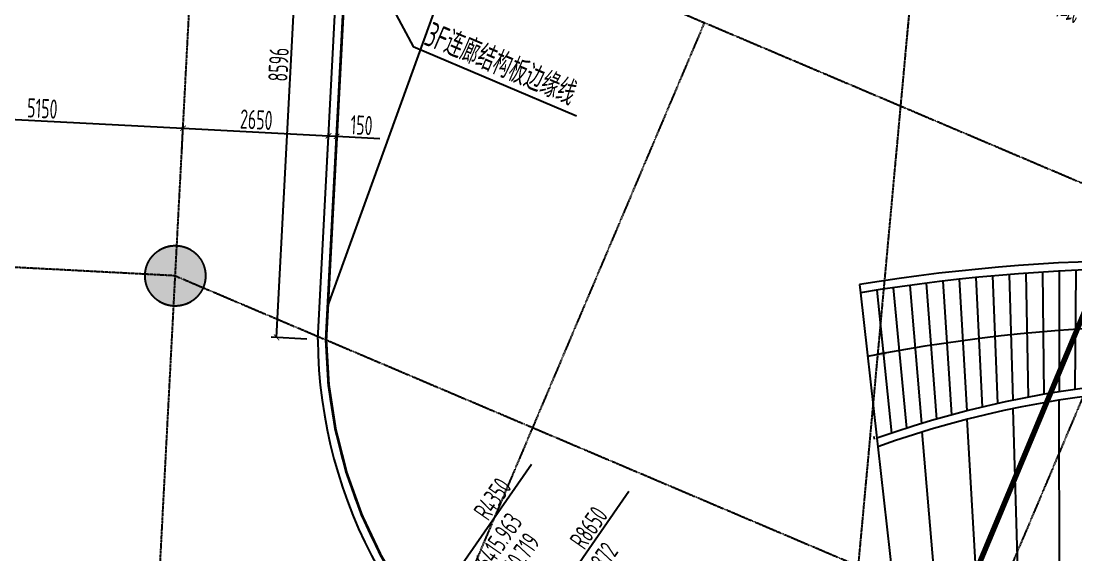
# Model space of a CAD drawing. Extents: x 11778731 to 12007717, y -6694179 to -6363962.
# Drawn here: x 11903912 to 11923105, y -6414858 to -6405151 of the extents above; entities that cross this region are included whole.
import ezdxf
from ezdxf.enums import TextEntityAlignment as Align
from ezdxf.xclip import XClip

# ---------------------------------------------------------------- set-up
doc = ezdxf.new("R2010")
doc.units = 0
doc.header["$LTSCALE"] = 10
doc.header["$MEASUREMENT"] = 0
doc.header["$XCLIPFRAME"] = 0
for name, pattern in [('A3-RG-axis-100$0$CENTER', [2, 1.25, -0.25, 0.25, -0.25]), ('A3-RI-3F$0$$1$CENTER', [2, 1.25, -0.25, 0.25, -0.25]), ('A3-RI-3F$0$DASH', [0.35, 0.25, -0.1]), ('DASHED2', [0.375, 0.25, -0.125])]:
    doc.linetypes.add(name, pattern=pattern)
for name, color, linetype in [('A-CLOD', 200, 'Continuous'), ('A3-RB-3F-100$0$A-DIMS-100', 1, 'Continuous'), ('A3-RG-axis-100$0$A-GRID', 1, 'A3-RG-axis-100$0$CENTER'), ('A3-RI-3F$0$$1$A-GRID', 1, 'A3-RI-3F$0$$1$CENTER'), ('A3-RI-3F$0$A-FLOR-CURT', 55, 'Continuous'), ('A3-RI-3F$0$A-STRS-HRAL', 80, 'Continuous'), ('A3-RI-3F$0$A-SYMB-VOID', 35, 'Continuous'), ('A3-RS-1F$0$A-HATH-GRAY', 8, 'Continuous'), ('A3-RS-1F$0$A-WALL', 7, 'Continuous'), ('A3-RV-3F$0$A-STRS', 50, 'Continuous'), ('A3-RV-3F$0$A-STRS-HRAL', 80, 'Continuous'), ('A3-RV-3F$0$A-SYMB-STRS', 1, 'Continuous'), ('A3-SYMB-3F-100$0$A-SYMB', 4, 'Continuous'), ('A3-SYMB-3F-100$0$A-SYMB-AREA', 4, 'Continuous'), ('A3-SYMB-3F-100$0$A-SYMB-NAME', 4, 'Continuous'), ('A3-SYMB-3F-100$0$A-SYMB-NAME-E', 4, 'Continuous')]:
    doc.layers.add(name, color=color, linetype=linetype)
doc.styles.add('A3-RB-3F-100$0$XD2008', font='xd-hzs.shx', dxfattribs={"width": 0.7, "bigfont": 'xd-hztxt.shx'})
doc.styles.add('A3-SYMB-3F-100$0$ECADI', font='hzs.shx', dxfattribs={"width": 0.7, "bigfont": 'hztxt.shx'})
doc.dimstyles.new('A3-RB-3F-100$0$XD100$0', dxfattribs={"dimscale": 100, "dimtxt": 3.5, "dimasz": 1, "dimexe": 1, "dimexo": 2, "dimgap": 0.5, "dimtad": 1, "dimdec": 0, "dimdsep": 46, "dimtxsty": 'A3-RB-3F-100$0$XD2008', "dimblk1": 'A3-RB-3F-100$0$_ARCHTICK', "dimblk2": 'A3-RB-3F-100$0$_ARCHTICK', "dimsah": 1, "dimcen": 2.5, "dimclrt": 4, "dimaunit": 1, "dimadec": 0, "dimazin": 0, "dimtfac": 1, "dimtdec": 0, "dimtix": 1, "dimtmove": 0, "dimatfit": 3, "dimfxl": 0, "dimtolj": 1, "dimtzin": 0, "dimarcsym": 0})

# ---------------------------------------------------------------- blocks, each defined once
blk = doc.blocks.new('A3-RV-3F')
at = {"layer": 'A3-RV-3F$0$A-STRS'}
for p, q in [((11921889, -6409760), (11921957, -6412046)), ((11922192, -6409737), (11922238, -6411991)), ((11922495, -6409717), (11922520, -6411940)), ((11922799, -6409699), (11922803, -6411893)), ((11923103, -6409684), (11923087, -6411850)), ((11920081, -6409956), (11920295, -6412470)), ((11920381, -6409917), (11920569, -6412389)), ((11920682, -6409880), (11920844, -6412312)), ((11920983, -6409846), (11921120, -6412239)), ((11921285, -6409815), (11921398, -6412171)), ((11921587, -6409786), (11921677, -6412106)), ((11919183, -6410091), (11919483, -6412738)), ((11919482, -6410044), (11919752, -6412645)), ((11919781, -6409999), (11920023, -6412555)), ((11922813, -6417470), (11922803, -6412044)), ((11922132, -6417960), (11921961, -6412199)), ((11921478, -6418474), (11921129, -6412392)), ((11920841, -6418869), (11920308, -6412623)), ((11919500, -6412891), (11920201, -6419071))]:
    blk.add_line(p, q, dxfattribs=at)
at = {"layer": 'A3-RV-3F$0$A-STRS-HRAL'}
for p, q in [((11919166, -6409942), (11919183, -6410091)), ((11919483, -6412738), (11919500, -6412891))]:
    blk.add_line(p, q, dxfattribs=at)
for centre, radius, start, end in [((11924569, -6442902), 33400, 79.3261, 99.3096), ((11924569, -6442902), 33250, 79.3396, 99.3224), ((11925689, -6430166), 18500, 75.3215, 109.6014), ((11925689, -6430166), 18350, 75.7817, 109.7107)]:
    blk.add_arc(centre, radius, start, end, dxfattribs=at)
at = {"layer": 'A3-RV-3F$0$A-SYMB-STRS'}
blk.add_arc((11925079, -6440836), 30144, 79.6639, 101.0253, dxfattribs=at)
at = {"layer": 'A3-RV-3F$0$A-SYMB-STRS', "extrusion": (2.98592e-10, -1.14214e-09, -1)}
blk.add_solid([(-11919655, -6411227, 0), (-11919633, -6411145, 0), (-11919314, -6411248, 0)], dxfattribs=at)
blk = doc.blocks.new('A3-RI-3F')
at = {"layer": 'A3-RI-3F$0$$1$A-GRID'}
blk.add_line((11918377, -6423423), (11921341, -6391264), dxfattribs=at)
at = {"layer": 'A3-RI-3F$0$A-FLOR-CURT', "color": 170, "linetype": 'A3-RI-3F$0$DASH', "const_width": 50}
blk.add_lwpolyline([(11926493, -6396565, 0.052123), (11917489, -6394434), (11917228, -6394435), (11916164, -6395948), (11915379, -6395377, 0.263888), (11909910, -6402375), (11909461, -6410947, 0.270782), (11913854, -6418314, 0.242696), (11921643, -6418532), (11929176, -6413825, -0.244698), (11942986, -6412739), (11948447, -6415057, 0.668179), (11951083, -6412467), (11948801, -6406818, 0.221695), (11943856, -6402207), (11926494, -6396566)], format="xyb", dxfattribs=at)
at = {"layer": 'A3-RI-3F$0$A-STRS-HRAL'}
for p, q in [((11909311, -6410944), (11909760, -6402360)), ((11909461, -6410947), (11909910, -6402375)), ((11919429, -6412704), (11919434, -6412755)), ((11919483, -6412738), (11919500, -6412891))]:
    blk.add_line(p, q, dxfattribs=at)
for radius, start, end in [(8650, 180.4749, 295.7325), (8500, 180.5055, 295.6774)]:
    blk.add_arc((11917960, -6410872), radius, start, end, dxfattribs=at)
at = {"layer": 'A3-RI-3F$0$A-SYMB-VOID'}
blk.add_lwpolyline([(11909493, -6410336), (11913493, -6399283), (11947092, -6404294)], dxfattribs=at)
blk = doc.blocks.new('A3-RG-axis-100')
at = {"layer": 'A3-RG-axis-100$0$A-GRID'}
for p, q in [((11905726.9, -6428689.6), (11909024.2, -6365773.6)), ((11918377.3, -6423422.6), (11921340.9, -6391263.8)), ((11907163.4, -6401280.8), (11992184.7, -6437370.3)), ((11916344.3, -6405177.9), (11898275.1, -6447746.3)), ((11924628.9, -6408694.5), (11906537.9, -6451314.1)), ((11906717.6, -6409782.5), (11890623.3, -6408939.1)), ((11906717.6, -6409782.5), (11989058.9, -6444734.3))]:
    blk.add_line(p, q, dxfattribs=at)
blk = doc.blocks.new('A3-SYMB-3F-100$0$ECADI-TAG-ROOM')
at = {"layer": 'A3-SYMB-3F-100$0$A-SYMB-AREA', "style": 'A3-SYMB-3F-100$0$ECADI', "width": 0.7}
blk.add_attdef('340M2', text='', height=2.5, dxfattribs=at).set_placement((7.17, -1.75), align=Align.MIDDLE_LEFT)
at = {"layer": 'A3-SYMB-3F-100$0$A-SYMB-NAME', "style": 'A3-SYMB-3F-100$0$ECADI', "width": 0.7}
blk.add_attdef('CHINESENAME', (-5.13, 0.09), '', height=4.5, dxfattribs=at)
at = {"layer": 'A3-SYMB-3F-100$0$A-SYMB-NAME-E', "style": 'A3-SYMB-3F-100$0$ECADI', "width": 0.7}
for tag, p in [('ENGLISHHIGH', (-5.13, 8.04)), ('ENGLISHLOW', (-5.13, 4.84))]:
    blk.add_attdef(tag, p, '', height=2.5, dxfattribs=at)
blk = doc.blocks.new('A3-SYMB-3F-100')
at = {"layer": 'A3-SYMB-3F-100$0$A-SYMB'}
blk.add_lwpolyline([(11909857, -6403393), (11911047, -6405610), (11914017, -6406871)], dxfattribs=at)
ref = blk.add_blockref('A3-SYMB-3F-100$0$ECADI-TAG-ROOM', (11922606, -6405009), dxfattribs=dict(at, xscale=-99.9999999998905, yscale=100.0000000001164, rotation=336.9999999996269))
ref.add_attrib('CHINESENAME', '详二次装修图纸', (11921056, -6404342), dxfattribs={"height": 450, "rotation": 337, "style": 'A3-SYMB-3F-100$0$ECADI', "width": 0.7})
ref = blk.add_blockref('A3-SYMB-3F-100$0$ECADI-TAG-ROOM', (11911641, -6405758), dxfattribs=dict(at, xscale=99.99999999989048, yscale=100.0000000001164, rotation=336.9999999996812))
ref.add_attrib('CHINESENAME', '3F连廊结构板边缘线', (11911219, -6405569), dxfattribs={"height": 450, "rotation": 337, "style": 'A3-SYMB-3F-100$0$ECADI', "width": 0.7})
blk = doc.blocks.new('A3-RB-3F-100$0$_ARCHTICK')
at = {"color": 0, "linetype": 'ByBlock', "const_width": 0.15}
blk.add_lwpolyline([(-0.5, -0.5), (0.5, 0.5)], dxfattribs=at)
blk = doc.blocks.new('*D906')
at = {"layer": 'A3-RB-3F-100$0$A-DIMS-100', "color": 0, "lineweight": -2}
for p, q in [((11901692, -6407281), (11901721, -6406730)), ((11901715, -6406830), (11906858, -6407099)), ((11906835, -6407550), (11906864, -6406999))]:
    blk.add_line(p, q, dxfattribs=at)
at = {"layer": 'A3-RB-3F-100$0$A-DIMS-100', "color": 0, "lineweight": -2, "xscale": 100, "yscale": 100, "zscale": 100}
for p, rotation in [((11901715, -6406830), 176.9999999991162), ((11906858, -6407099), 356.9999999991162)]:
    blk.add_blockref('A3-RB-3F-100$0$_ARCHTICK', p, dxfattribs=dict(at, rotation=rotation))
at = {"layer": 'A3-RB-3F-100$0$A-DIMS-100', "color": 4, "insert": (11904299, -6406740), "char_height": 350, "attachment_point": 5, "rotation": 357, "style": 'A3-RB-3F-100$0$XD2008'}
blk.add_mtext('\\A1;5150', dxfattribs=at)
blk = doc.blocks.new('*D907')
at = {"layer": 'A3-RB-3F-100$0$A-DIMS-100', "color": 0, "lineweight": -2}
for p, q in [((11906835, -6407550), (11906864, -6406999)), ((11906858, -6407099), (11909505, -6407238)), ((11909481, -6407689), (11909510, -6407138))]:
    blk.add_line(p, q, dxfattribs=at)
at = {"layer": 'A3-RB-3F-100$0$A-DIMS-100', "color": 0, "lineweight": -2, "xscale": 100, "yscale": 100, "zscale": 100}
for p, rotation in [((11906858, -6407099), 176.9999999991214), ((11909505, -6407238), 356.9999999991214)]:
    blk.add_blockref('A3-RB-3F-100$0$_ARCHTICK', p, dxfattribs=dict(at, rotation=rotation))
at = {"layer": 'A3-RB-3F-100$0$A-DIMS-100', "color": 4, "insert": (11908193, -6406944), "char_height": 350, "attachment_point": 5, "rotation": 357, "style": 'A3-RB-3F-100$0$XD2008'}
blk.add_mtext('\\A1;2650', dxfattribs=at)
blk = doc.blocks.new('*D1233')
at = {"layer": 'A3-RB-3F-100$0$A-DIMS-100', "color": 0, "lineweight": -2}
for p, q in [((11909481, -6407689), (11909510, -6407138)), ((11909505, -6407238), (11909655, -6407246)), ((11909631, -6407697), (11909660, -6407146)), ((11909655, -6407246), (11910437, -6407287))]:
    blk.add_line(p, q, dxfattribs=at)
at = {"layer": 'A3-RB-3F-100$0$A-DIMS-100', "color": 0, "lineweight": -2, "xscale": 100, "yscale": 100, "zscale": 100}
for p, rotation in [((11909505, -6407238), 176.9999999991313), ((11909655, -6407246), 356.9999999991313)]:
    blk.add_blockref('A3-RB-3F-100$0$_ARCHTICK', p, dxfattribs=dict(at, rotation=rotation))
at = {"layer": 'A3-RB-3F-100$0$A-DIMS-100', "color": 4, "insert": (11910107, -6407044), "char_height": 350, "attachment_point": 5, "rotation": 357, "style": 'A3-RB-3F-100$0$XD2008'}
blk.add_mtext('\\A1;150', dxfattribs=at)
blk = doc.blocks.new('*D1236')
at = {"layer": 'A3-RB-3F-100$0$A-DIMS-100', "color": 0, "lineweight": -2}
for p, q in [((11908562, -6410904), (11909012, -6402320)), ((11909561, -6402349), (11908912, -6402315)), ((11909111, -6410933), (11908463, -6410899))]:
    blk.add_line(p, q, dxfattribs=at)
at = {"layer": 'A3-RB-3F-100$0$A-DIMS-100', "color": 0, "lineweight": -2, "xscale": 100, "yscale": 100, "zscale": 100}
for p, rotation in [((11909012, -6402320), 86.99999999916234), ((11908562, -6410904), 266.9999999991624)]:
    blk.add_blockref('A3-RB-3F-100$0$_ARCHTICK', p, dxfattribs=dict(at, rotation=rotation))
at = {"layer": 'A3-RB-3F-100$0$A-DIMS-100', "color": 4, "insert": (11908597, -6405940), "char_height": 350, "attachment_point": 5, "rotation": 87, "style": 'A3-RB-3F-100$0$XD2008'}
blk.add_mtext('\\A1;8596', dxfattribs=at)
blk = doc.blocks.new('*D1204')
at = {"layer": 'A3-RB-3F-100$0$A-DIMS-100', "color": 0, "lineweight": -2}
for p, q in [((11929362, -6414122), (11929618, -6414533)), ((11922026, -6419160), (11929565, -6414449)), ((11921822, -6418834), (11922079, -6419245))]:
    blk.add_line(p, q, dxfattribs=at)
at = {"layer": 'A3-RB-3F-100$0$A-DIMS-100', "color": 0, "lineweight": -2, "xscale": 100, "yscale": 100, "zscale": 100}
for p, rotation in [((11929565, -6414449), 31.99997582972803), ((11922026, -6419160), 211.999975829728)]:
    blk.add_blockref('A3-RB-3F-100$0$_ARCHTICK', p, dxfattribs=dict(at, rotation=rotation))
at = {"layer": 'A3-RB-3F-100$0$A-DIMS-100', "color": 4, "insert": (11925676, -6416613), "char_height": 350, "attachment_point": 5, "rotation": 32, "style": 'A3-RB-3F-100$0$XD2008'}
blk.add_mtext('\\A1;8891', dxfattribs=at)
blk = doc.blocks.new('A3-RS-1F')
at = {"layer": 'A3-RS-1F$0$A-HATH-GRAY'}
h = blk.add_hatch(color=256, dxfattribs=at)
edge = h.paths.add_edge_path()
edge.add_arc((11906718, -6409783), 550, 0, 360)
at = {"layer": 'A3-RS-1F$0$A-WALL'}
blk.add_circle((11906718, -6409783), 550, dxfattribs=at)
blk = doc.blocks.new('A3-RB-3F-100')
at = {"layer": 'A3-RB-3F-100$0$A-DIMS-100'}
for p, q in [((11913198.3, -6413213.9), (11908638.3, -6419782.7)), ((11914971.3, -6413705.5), (11912361.3, -6417465.3))]:
    blk.add_line(p, q, dxfattribs=at)
at = {"layer": 'A3-RB-3F-100$0$A-DIMS-100', "style": 'A3-RB-3F-100$0$XD2008', "width": 0.7}
for s, p in [('R4350', (11912413.8, -6414256.3)), ('R8650', (11914163.2, -6414781.8)), ('圆心：X=-6415.963', (11911769.3, -6416108.1)), ('Y=11910.719', (11912570.3, -6415778.4)), ('圆心：X=-6410.872', (11913518.8, -6416633.6))]:
    blk.add_text(s, height=350, rotation=55.23204, dxfattribs=at).set_placement(p)
at = {"layer": 'A3-RB-3F-100$0$A-DIMS-100'}
for base, p1, p2, angle, picture, middle in [((11909012.3, -6402320.4), (11909310.6, -6410943.6), (11909760.5, -6402359.6), 87, '*D1236', (11908822, -6405951.4)), ((11909654.6, -6407245.6), (11909470.7, -6407888.7), (11909620.5, -6407896.5), 357, '*D1233', (11910095.7, -6407268.7))]:
    dim = blk.add_linear_dim(base=base, p1=p1, p2=p2, angle=angle, dimstyle='A3-RB-3F-100$0$XD100$0', dxfattribs=at)
    dim.commit()
    dim.dimension.update_dxf_attribs({"geometry": picture, "text_midpoint": middle, "dimtype": 129})
for p1, p2, distance, picture, middle in [((11901681.4, -6407480.4), (11906824.3, -6407750), 651.8, '*D906', (11904298.7, -6406739.6)), ((11906824.3, -6407750), (11909470.7, -6407888.7), 651.8, '*D907', (11908193.4, -6406943.7)), ((11921715.9, -6418664.1), (11929255.6, -6413952.7), -584.7, '*D1204', (11925676.3, -6416613.4))]:
    dim = blk.add_aligned_dim(p1=p1, p2=p2, distance=distance, dimstyle='A3-RB-3F-100$0$XD100$0', dxfattribs=at)
    dim.commit()
    dim.dimension.update_dxf_attribs({"geometry": picture, "text_midpoint": middle})

msp = doc.modelspace()

# ---------------------------------------------------------------- linework, layer by layer
at = {"layer": 'A-CLOD', "linetype": 'DASHED2', "const_width": 100}
msp.add_lwpolyline([(11925732, -6406096), (11943019, -6413471, -0.413788), (11943336, -6414257), (11935490, -6432741, -0.414214), (11934703, -6433059), (11917500, -6425756, -0.414214), (11917183, -6424970), (11924945, -6406413, -0.414639)], format="xyb", close=True, dxfattribs=at)

# ---------------------------------------------------------------- block references
for name in ['A3-RG-axis-100', 'A3-RB-3F-100', 'A3-RI-3F', 'A3-RI-3F', 'A3-RI-3F', 'A3-SYMB-3F-100', 'A3-SYMB-3F-100', 'A3-RV-3F', 'A3-RV-3F']:
    msp.add_blockref(name, (0, 0))
ref = msp.add_blockref('A3-RS-1F', (0, 0))
XClip(ref).set_block_clipping_path([(11880575.4595815204, -6415096.270357037), (11910249.6177904997, -6426601.7009763205), (11922841.9025027994, -6430599.4828046197), (11977834.5324543808, -6451371.0095163761), (12008409.3102089595, -6381594.5835881606), (11890394.8696729206, -6356927.6296852781), (11884882.5177205391, -6396620.1386088813)])

doc.saveas('drawing.dxf')
